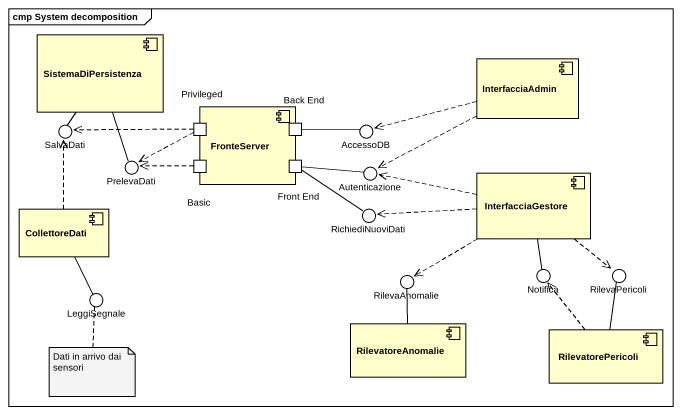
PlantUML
@startuml
mainframe cmp System decomposition
component SistemaDiPersistenza
component InterfacciaAdmin
() SalvaDati
component FronteServer {
  port Privileged
  port "Back End" as Back_End
  port Basic
  port "Front End" as Front_End
}
() AccessoDB
() PrelevaDati
() Autenticazione
component InterfacciaGestore
component CollettoreDati
() RichiediNuoviDati
() LeggiSegnale
() RilevaAnomalie
() Notifica
() RilevaPericoli
component RilevatoreAnomalie
component RilevatorePericoli
SistemaDiPersistenza -- SalvaDati
SistemaDiPersistenza -- PrelevaDati
InterfacciaAdmin .left.> AccessoDB
InterfacciaAdmin .left.> Autenticazione
Privileged .left.> SalvaDati
Privileged .left.> PrelevaDati
Back_End -right- AccessoDB
Basic .left.> PrelevaDati
Front_End -right- Autenticazione
Front_End -- RichiediNuoviDati
InterfacciaGestore .left.> Autenticazione
InterfacciaGestore .left.> RichiediNuoviDati
InterfacciaGestore ..> RilevaAnomalie
InterfacciaGestore -- Notifica
InterfacciaGestore ..> RilevaPericoli
CollettoreDati .up.> SalvaDati
CollettoreDati -- LeggiSegnale
RilevatoreAnomalie -up- RilevaAnomalie
RilevatorePericoli .up.> Notifica
RilevatorePericoli -up- RilevaPericoli
note bottom of LeggiSegnale : Dati in arrivo dai sensori
@enduml
